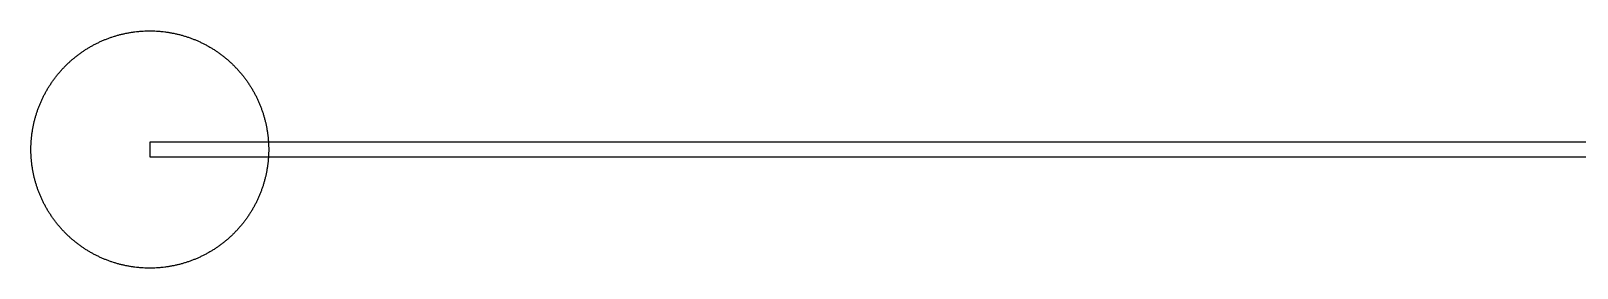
# Model space of a CAD drawing. Extents: x -44500 to 44500, y -47000 to 47000.
# Drawn here: x -38500 to -25494, y -13000 to -11000 of the extents above; entities that cross this region are included whole.
import ezdxf

# ---------------------------------------------------------------- set-up
doc = ezdxf.new("R2010")
doc.units = 0
doc.layers.add('Metal1', color=160, linetype='CONTINUOUS')

msp = doc.modelspace()

# ---------------------------------------------------------------- linework, layer by layer
at = {"layer": 'Metal1'}
for points in [[(-36500.1, -12014.1), (-36500.4, -12028.2), (-36500.9, -12042.3), (-36501.6, -12056.35), (-36502.05, -12063.4), (-36502.5, -12070.4), (-36503, -12077.4), (-36503.6, -12084.45), (-36504.2, -12091.45), (-36504.9, -12098.5), (-36505.6, -12105.5), (-36506.35, -12112.5), (-36508.05, -12126.5), (-36508.95, -12133.45), (-36509.95, -12140.45), (-36510.95, -12147.4), (-36512, -12154.35), (-36513.1, -12161.3), (-36514.3, -12168.3), (-36515.5, -12175.2), (-36516.75, -12182.15), (-36518.05, -12189.05), (-36519.4, -12196), (-36520.8, -12202.85), (-36522.25, -12209.75), (-36523.75, -12216.6), (-36525.3, -12223.5), (-36526.9, -12230.35), (-36528.55, -12237.2), (-36530.25, -12244.05), (-36532, -12250.9), (-36533.8, -12257.7), (-36535.65, -12264.5), (-36537.5, -12271.25), (-36539.45, -12278.05), (-36541.45, -12284.85), (-36543.45, -12291.55), (-36545.55, -12298.3), (-36547.65, -12305), (-36552.05, -12318.4), (-36554.35, -12325.1), (-36556.65, -12331.75), (-36559, -12338.35), (-36561.4, -12345), (-36563.85, -12351.6), (-36566.35, -12358.15), (-36568.9, -12364.75), (-36571.5, -12371.3), (-36574.1, -12377.75), (-36576.8, -12384.3), (-36579.55, -12390.85), (-36582.3, -12397.25), (-36585.15, -12403.75), (-36588, -12410.15), (-36590.9, -12416.55), (-36593.85, -12422.95), (-36596.85, -12429.3), (-36599.9, -12435.65), (-36603, -12442), (-36606.15, -12448.35), (-36609.35, -12454.65), (-36612.55, -12460.9), (-36615.8, -12467.1), (-36619.1, -12473.3), (-36622.5, -12479.55), (-36625.85, -12485.65), (-36629.3, -12491.8), (-36632.8, -12497.95), (-36636.35, -12504.05), (-36639.9, -12510.1), (-36643.55, -12516.2), (-36647.15, -12522.15), (-36650.85, -12528.15), (-36654.65, -12534.2), (-36658.4, -12540.1), (-36662.25, -12546.05), (-36666.1, -12551.9), (-36670, -12557.75), (-36673.95, -12563.55), (-36677.95, -12569.4), (-36682, -12575.2), (-36686.05, -12580.9), (-36690.15, -12586.6), (-36694.3, -12592.3), (-36698.5, -12597.95), (-36702.75, -12603.6), (-36707, -12609.2), (-36711.3, -12614.75), (-36715.65, -12620.3), (-36720.05, -12625.8), (-36724.5, -12631.3), (-36728.95, -12636.75), (-36733.45, -12642.15), (-36738, -12647.55), (-36742.6, -12652.95), (-36747.2, -12658.2), (-36751.85, -12663.5), (-36756.55, -12668.75), (-36761.3, -12674), (-36766.05, -12679.2), (-36770.8, -12684.3), (-36775.7, -12689.45), (-36780.55, -12694.5), (-36785.45, -12699.55), (-36790.4, -12704.6), (-36795.4, -12709.6), (-36800.45, -12714.55), (-36805.5, -12719.45), (-36810.55, -12724.3), (-36815.7, -12729.2), (-36820.8, -12733.95), (-36826, -12738.7), (-36831.25, -12743.45), (-36836.5, -12748.15), (-36841.8, -12752.8), (-36847.05, -12757.4), (-36852.45, -12762), (-36857.85, -12766.55), (-36863.25, -12771.05), (-36868.7, -12775.5), (-36874.2, -12779.95), (-36879.7, -12784.35), (-36885.25, -12788.7), (-36890.8, -12793), (-36896.4, -12797.25), (-36902.05, -12801.5), (-36907.7, -12805.7), (-36913.4, -12809.85), (-36919.1, -12813.95), (-36924.8, -12818), (-36930.6, -12822.05), (-36936.45, -12826.05), (-36942.25, -12830), (-36948.1, -12833.9), (-36953.95, -12837.75), (-36959.9, -12841.6), (-36965.8, -12845.35), (-36971.85, -12849.15), (-36977.85, -12852.85), (-36983.8, -12856.45), (-36989.9, -12860.1), (-36995.95, -12863.65), (-37002.05, -12867.2), (-37008.2, -12870.7), (-37014.35, -12874.15), (-37020.45, -12877.5), (-37026.7, -12880.9), (-37032.9, -12884.2), (-37039.1, -12887.45), (-37045.35, -12890.65), (-37051.65, -12893.85), (-37058, -12897), (-37064.35, -12900.1), (-37070.7, -12903.15), (-37077.05, -12906.15), (-37083.45, -12909.1), (-37089.85, -12912), (-37096.25, -12914.85), (-37102.75, -12917.7), (-37109.15, -12920.45), (-37115.7, -12923.2), (-37122.25, -12925.9), (-37128.7, -12928.5), (-37135.25, -12931.1), (-37141.85, -12933.65), (-37148.4, -12936.15), (-37155, -12938.6), (-37161.65, -12941), (-37168.25, -12943.35), (-37174.9, -12945.65), (-37181.6, -12947.95), (-37195, -12952.35), (-37201.7, -12954.45), (-37208.45, -12956.55), (-37215.15, -12958.55), (-37221.95, -12960.55), (-37228.75, -12962.5), (-37235.5, -12964.35), (-37242.3, -12966.2), (-37249.1, -12968), (-37255.95, -12969.75), (-37262.8, -12971.45), (-37269.65, -12973.1), (-37276.5, -12974.7), (-37283.4, -12976.25), (-37290.25, -12977.75), (-37297.15, -12979.2), (-37304, -12980.6), (-37310.95, -12981.95), (-37317.85, -12983.25), (-37324.8, -12984.5), (-37331.7, -12985.7), (-37338.7, -12986.9), (-37345.65, -12988), (-37352.6, -12989.05), (-37359.55, -12990.05), (-37366.55, -12991.05), (-37373.5, -12991.95), (-37387.5, -12993.65), (-37394.5, -12994.4), (-37401.5, -12995.1), (-37408.55, -12995.8), (-37415.55, -12996.4), (-37422.6, -12997), (-37429.6, -12997.5), (-37436.6, -12997.95), (-37443.65, -12998.4), (-37457.7, -12999.1), (-37471.8, -12999.6), (-37485.9, -12999.9), (-37500, -13000), (-37514.1, -12999.9), (-37528.2, -12999.6), (-37542.3, -12999.1), (-37556.35, -12998.4), (-37563.4, -12997.95), (-37570.4, -12997.5), (-37577.4, -12997), (-37584.45, -12996.4), (-37591.45, -12995.8), (-37598.5, -12995.1), (-37605.5, -12994.4), (-37612.5, -12993.65), (-37626.5, -12991.95), (-37633.45, -12991.05), (-37640.45, -12990.05), (-37647.4, -12989.05), (-37654.35, -12988), (-37661.3, -12986.9), (-37668.3, -12985.7), (-37675.2, -12984.5), (-37682.15, -12983.25), (-37689.05, -12981.95), (-37696, -12980.6), (-37702.85, -12979.2), (-37709.75, -12977.75), (-37716.6, -12976.25), (-37723.5, -12974.7), (-37730.35, -12973.1), (-37737.2, -12971.45), (-37744.05, -12969.75), (-37750.9, -12968), (-37757.7, -12966.2), (-37764.5, -12964.35), (-37771.25, -12962.5), (-37778.05, -12960.55), (-37784.85, -12958.55), (-37791.55, -12956.55), (-37798.3, -12954.45), (-37805, -12952.35), (-37818.4, -12947.95), (-37825.1, -12945.65), (-37831.75, -12943.35), (-37838.35, -12941), (-37845, -12938.6), (-37851.6, -12936.15), (-37858.15, -12933.65), (-37864.75, -12931.1), (-37871.3, -12928.5), (-37877.75, -12925.9), (-37884.3, -12923.2), (-37890.85, -12920.45), (-37897.25, -12917.7), (-37903.75, -12914.85), (-37910.15, -12912), (-37916.55, -12909.1), (-37922.95, -12906.15), (-37929.3, -12903.15), (-37935.65, -12900.1), (-37942, -12897), (-37948.35, -12893.85), (-37954.65, -12890.65), (-37960.9, -12887.45), (-37967.1, -12884.2), (-37973.3, -12880.9), (-37979.55, -12877.5), (-37985.65, -12874.15), (-37991.8, -12870.7), (-37997.95, -12867.2), (-38004.05, -12863.65), (-38010.1, -12860.1), (-38016.2, -12856.45), (-38022.15, -12852.85), (-38028.15, -12849.15), (-38034.2, -12845.35), (-38040.1, -12841.6), (-38046.05, -12837.75), (-38051.9, -12833.9), (-38057.75, -12830), (-38063.55, -12826.05), (-38069.4, -12822.05), (-38075.2, -12818), (-38080.9, -12813.95), (-38086.6, -12809.85), (-38092.3, -12805.7), (-38097.95, -12801.5), (-38103.6, -12797.25), (-38109.2, -12793), (-38114.75, -12788.7), (-38120.3, -12784.35), (-38125.8, -12779.95), (-38131.3, -12775.5), (-38136.75, -12771.05), (-38142.15, -12766.55), (-38147.55, -12762), (-38152.95, -12757.4), (-38158.2, -12752.8), (-38163.5, -12748.15), (-38168.75, -12743.45), (-38174, -12738.7), (-38179.2, -12733.95), (-38184.3, -12729.2), (-38189.45, -12724.3), (-38194.5, -12719.45), (-38199.55, -12714.55), (-38204.6, -12709.6), (-38209.6, -12704.6), (-38214.55, -12699.55), (-38219.45, -12694.5), (-38224.3, -12689.45), (-38229.2, -12684.3), (-38233.95, -12679.2), (-38238.7, -12674), (-38243.45, -12668.75), (-38248.15, -12663.5), (-38252.8, -12658.2), (-38257.4, -12652.95), (-38262, -12647.55), (-38266.55, -12642.15), (-38271.05, -12636.75), (-38275.5, -12631.3), (-38279.95, -12625.8), (-38284.35, -12620.3), (-38288.7, -12614.75), (-38293, -12609.2), (-38297.25, -12603.6), (-38301.5, -12597.95), (-38305.7, -12592.3), (-38309.85, -12586.6), (-38313.95, -12580.9), (-38318, -12575.2), (-38322.05, -12569.4), (-38326.05, -12563.55), (-38330, -12557.75), (-38333.9, -12551.9), (-38337.75, -12546.05), (-38341.6, -12540.1), (-38345.35, -12534.2), (-38349.15, -12528.15), (-38352.85, -12522.15), (-38356.45, -12516.2), (-38360.1, -12510.1), (-38363.65, -12504.05), (-38367.2, -12497.95), (-38370.7, -12491.8), (-38374.15, -12485.65), (-38377.5, -12479.55), (-38380.9, -12473.3), (-38384.2, -12467.1), (-38387.45, -12460.9), (-38390.65, -12454.65), (-38393.85, -12448.35), (-38397, -12442), (-38400.1, -12435.65), (-38403.15, -12429.3), (-38406.15, -12422.95), (-38409.1, -12416.55), (-38412, -12410.15), (-38414.85, -12403.75), (-38417.7, -12397.25), (-38420.45, -12390.85), (-38423.2, -12384.3), (-38425.9, -12377.75), (-38428.5, -12371.3), (-38431.1, -12364.75), (-38433.65, -12358.15), (-38436.15, -12351.6), (-38438.6, -12345), (-38441, -12338.35), (-38443.35, -12331.75), (-38445.65, -12325.1), (-38447.95, -12318.4), (-38452.35, -12305), (-38454.45, -12298.3), (-38456.55, -12291.55), (-38458.55, -12284.85), (-38460.55, -12278.05), (-38462.5, -12271.25), (-38464.35, -12264.5), (-38466.2, -12257.7), (-38468, -12250.9), (-38469.75, -12244.05), (-38471.45, -12237.2), (-38473.1, -12230.35), (-38474.7, -12223.5), (-38476.25, -12216.6), (-38477.75, -12209.75), (-38479.2, -12202.85), (-38480.6, -12196), (-38481.95, -12189.05), (-38483.25, -12182.15), (-38484.5, -12175.2), (-38485.7, -12168.3), (-38486.9, -12161.3), (-38488, -12154.35), (-38489.05, -12147.4), (-38490.05, -12140.45), (-38491.05, -12133.45), (-38491.95, -12126.5), (-38493.65, -12112.5), (-38494.4, -12105.5), (-38495.1, -12098.5), (-38495.8, -12091.45), (-38496.4, -12084.45), (-38497, -12077.4), (-38497.5, -12070.4), (-38497.95, -12063.4), (-38498.4, -12056.35), (-38499.1, -12042.3), (-38499.6, -12028.2), (-38499.9, -12014.1), (-38500, -12000), (-38499.9, -11985.9), (-38499.6, -11971.8), (-38499.1, -11957.7), (-38498.4, -11943.65), (-38497.95, -11936.6), (-38497.5, -11929.6), (-38497, -11922.6), (-38496.4, -11915.55), (-38495.8, -11908.55), (-38495.1, -11901.5), (-38494.4, -11894.5), (-38493.65, -11887.5), (-38491.95, -11873.5), (-38491.05, -11866.55), (-38490.05, -11859.55), (-38489.05, -11852.6), (-38488, -11845.65), (-38486.9, -11838.7), (-38485.7, -11831.7), (-38484.5, -11824.8), (-38483.25, -11817.85), (-38481.95, -11810.95), (-38480.6, -11804), (-38479.2, -11797.15), (-38477.75, -11790.25), (-38476.25, -11783.4), (-38474.7, -11776.5), (-38473.1, -11769.65), (-38471.45, -11762.8), (-38469.75, -11755.95), (-38468, -11749.1), (-38466.2, -11742.3), (-38464.35, -11735.5), (-38462.5, -11728.75), (-38460.55, -11721.95), (-38458.55, -11715.15), (-38456.55, -11708.45), (-38454.45, -11701.7), (-38452.35, -11695), (-38447.95, -11681.6), (-38445.65, -11674.9), (-38443.35, -11668.25), (-38441, -11661.65), (-38438.6, -11655), (-38436.15, -11648.4), (-38433.65, -11641.85), (-38431.1, -11635.25), (-38428.5, -11628.7), (-38425.9, -11622.25), (-38423.2, -11615.7), (-38420.45, -11609.15), (-38417.7, -11602.75), (-38414.85, -11596.25), (-38412, -11589.85), (-38409.1, -11583.45), (-38406.15, -11577.05), (-38403.15, -11570.7), (-38400.1, -11564.35), (-38397, -11558), (-38393.85, -11551.65), (-38390.65, -11545.35), (-38387.45, -11539.1), (-38384.2, -11532.9), (-38380.9, -11526.7), (-38377.5, -11520.45), (-38374.15, -11514.35), (-38370.7, -11508.2), (-38367.2, -11502.05), (-38363.65, -11495.95), (-38360.1, -11489.9), (-38356.45, -11483.8), (-38352.85, -11477.85), (-38349.15, -11471.85), (-38345.35, -11465.8), (-38341.6, -11459.9), (-38337.75, -11453.95), (-38333.9, -11448.1), (-38330, -11442.25), (-38326.05, -11436.45), (-38322.05, -11430.6), (-38318, -11424.8), (-38313.95, -11419.1), (-38309.85, -11413.4), (-38305.7, -11407.7), (-38301.5, -11402.05), (-38297.25, -11396.4), (-38293, -11390.8), (-38288.7, -11385.25), (-38284.35, -11379.7), (-38279.95, -11374.2), (-38275.5, -11368.7), (-38271.05, -11363.25), (-38266.55, -11357.85), (-38262, -11352.45), (-38257.4, -11347.05), (-38252.8, -11341.8), (-38248.15, -11336.5), (-38243.45, -11331.25), (-38238.7, -11326), (-38233.95, -11320.8), (-38229.2, -11315.7), (-38224.3, -11310.55), (-38219.45, -11305.5), (-38214.55, -11300.45), (-38209.6, -11295.4), (-38204.6, -11290.4), (-38199.55, -11285.45), (-38194.5, -11280.55), (-38189.45, -11275.7), (-38184.3, -11270.8), (-38179.2, -11266.05), (-38174, -11261.3), (-38168.75, -11256.55), (-38163.5, -11251.85), (-38158.2, -11247.2), (-38152.95, -11242.6), (-38147.55, -11238), (-38142.15, -11233.45), (-38136.75, -11228.95), (-38131.3, -11224.5), (-38125.8, -11220.05), (-38120.3, -11215.65), (-38114.75, -11211.3), (-38109.2, -11207), (-38103.6, -11202.75), (-38097.95, -11198.5), (-38092.3, -11194.3), (-38086.6, -11190.15), (-38080.9, -11186.05), (-38075.2, -11182), (-38069.4, -11177.95), (-38063.55, -11173.95), (-38057.75, -11170), (-38051.9, -11166.1), (-38046.05, -11162.25), (-38040.1, -11158.4), (-38034.2, -11154.65), (-38028.15, -11150.85), (-38022.15, -11147.15), (-38016.2, -11143.55), (-38010.1, -11139.9), (-38004.05, -11136.35), (-37997.95, -11132.8), (-37991.8, -11129.3), (-37985.65, -11125.85), (-37979.55, -11122.5), (-37973.3, -11119.1), (-37967.1, -11115.8), (-37960.9, -11112.55), (-37954.65, -11109.35), (-37948.35, -11106.15), (-37942, -11103), (-37935.65, -11099.9), (-37929.3, -11096.85), (-37922.95, -11093.85), (-37916.55, -11090.9), (-37910.15, -11088), (-37903.75, -11085.15), (-37897.25, -11082.3), (-37890.85, -11079.55), (-37884.3, -11076.8), (-37877.75, -11074.1), (-37871.3, -11071.5), (-37864.75, -11068.9), (-37858.15, -11066.35), (-37851.6, -11063.85), (-37845, -11061.4), (-37838.35, -11059), (-37831.75, -11056.65), (-37825.1, -11054.35), (-37818.4, -11052.05), (-37805, -11047.65), (-37798.3, -11045.55), (-37791.55, -11043.45), (-37784.85, -11041.45), (-37778.05, -11039.45), (-37771.25, -11037.5), (-37764.5, -11035.65), (-37757.7, -11033.8), (-37750.9, -11032), (-37744.05, -11030.25), (-37737.2, -11028.55), (-37730.35, -11026.9), (-37723.5, -11025.3), (-37716.6, -11023.75), (-37709.75, -11022.25), (-37702.85, -11020.8), (-37696, -11019.4), (-37689.05, -11018.05), (-37682.15, -11016.75), (-37675.2, -11015.5), (-37668.3, -11014.3), (-37661.3, -11013.1), (-37654.35, -11012), (-37647.4, -11010.95), (-37640.45, -11009.95), (-37633.45, -11008.95), (-37626.5, -11008.05), (-37612.5, -11006.35), (-37605.5, -11005.6), (-37598.5, -11004.9), (-37591.45, -11004.2), (-37584.45, -11003.6), (-37577.4, -11003), (-37570.4, -11002.5), (-37563.4, -11002.05), (-37556.35, -11001.6), (-37542.3, -11000.9), (-37528.2, -11000.4), (-37514.1, -11000.1), (-37500, -11000), (-37485.9, -11000.1), (-37471.8, -11000.4), (-37457.7, -11000.9), (-37443.65, -11001.6), (-37436.6, -11002.05), (-37429.6, -11002.5), (-37422.6, -11003), (-37415.55, -11003.6), (-37408.55, -11004.2), (-37401.5, -11004.9), (-37394.5, -11005.6), (-37387.5, -11006.35), (-37373.5, -11008.05), (-37366.55, -11008.95), (-37359.55, -11009.95), (-37352.6, -11010.95), (-37345.65, -11012), (-37338.7, -11013.1), (-37331.7, -11014.3), (-37324.8, -11015.5), (-37317.85, -11016.75), (-37310.95, -11018.05), (-37304, -11019.4), (-37297.15, -11020.8), (-37290.25, -11022.25), (-37283.4, -11023.75), (-37276.5, -11025.3), (-37269.65, -11026.9), (-37262.8, -11028.55), (-37255.95, -11030.25), (-37249.1, -11032), (-37242.3, -11033.8), (-37235.5, -11035.65), (-37228.75, -11037.5), (-37221.95, -11039.45), (-37215.15, -11041.45), (-37208.45, -11043.45), (-37201.7, -11045.55), (-37195, -11047.65), (-37181.6, -11052.05), (-37174.9, -11054.35), (-37168.25, -11056.65), (-37161.65, -11059), (-37155, -11061.4), (-37148.4, -11063.85), (-37141.85, -11066.35), (-37135.25, -11068.9), (-37128.7, -11071.5), (-37122.25, -11074.1), (-37115.7, -11076.8), (-37109.15, -11079.55), (-37102.75, -11082.3), (-37096.25, -11085.15), (-37089.85, -11088), (-37083.45, -11090.9), (-37077.05, -11093.85), (-37070.7, -11096.85), (-37064.35, -11099.9), (-37058, -11103), (-37051.65, -11106.15), (-37045.35, -11109.35), (-37039.1, -11112.55), (-37032.9, -11115.8), (-37026.7, -11119.1), (-37020.45, -11122.5), (-37014.35, -11125.85), (-37008.2, -11129.3), (-37002.05, -11132.8), (-36995.95, -11136.35), (-36989.9, -11139.9), (-36983.8, -11143.55), (-36977.85, -11147.15), (-36971.85, -11150.85), (-36965.8, -11154.65), (-36959.9, -11158.4), (-36953.95, -11162.25), (-36948.1, -11166.1), (-36942.25, -11170), (-36936.45, -11173.95), (-36930.6, -11177.95), (-36924.8, -11182), (-36919.1, -11186.05), (-36913.4, -11190.15), (-36907.7, -11194.3), (-36902.05, -11198.5), (-36896.4, -11202.75), (-36890.8, -11207), (-36885.25, -11211.3), (-36879.7, -11215.65), (-36874.2, -11220.05), (-36868.7, -11224.5), (-36863.25, -11228.95), (-36857.85, -11233.45), (-36852.45, -11238), (-36847.05, -11242.6), (-36841.8, -11247.2), (-36836.5, -11251.85), (-36831.25, -11256.55), (-36826, -11261.3), (-36820.8, -11266.05), (-36815.7, -11270.8), (-36810.55, -11275.7), (-36805.5, -11280.55), (-36800.45, -11285.45), (-36795.4, -11290.4), (-36790.4, -11295.4), (-36785.45, -11300.45), (-36780.55, -11305.5), (-36775.7, -11310.55), (-36770.8, -11315.7), (-36766.05, -11320.8), (-36761.3, -11326), (-36756.55, -11331.25), (-36751.85, -11336.5), (-36747.2, -11341.8), (-36742.6, -11347.05), (-36738, -11352.45), (-36733.45, -11357.85), (-36728.95, -11363.25), (-36724.5, -11368.7), (-36720.05, -11374.2), (-36715.65, -11379.7), (-36711.3, -11385.25), (-36707, -11390.8), (-36702.75, -11396.4), (-36698.5, -11402.05), (-36694.3, -11407.7), (-36690.15, -11413.4), (-36686.05, -11419.1), (-36682, -11424.8), (-36677.95, -11430.6), (-36673.95, -11436.45), (-36670, -11442.25), (-36666.1, -11448.1), (-36662.25, -11453.95), (-36658.4, -11459.9), (-36654.65, -11465.8), (-36650.85, -11471.85), (-36647.15, -11477.85), (-36643.55, -11483.8), (-36639.9, -11489.9), (-36636.35, -11495.95), (-36632.8, -11502.05), (-36629.3, -11508.2), (-36625.85, -11514.35), (-36622.5, -11520.45), (-36619.1, -11526.7), (-36615.8, -11532.9), (-36612.55, -11539.1), (-36609.35, -11545.35), (-36606.15, -11551.65), (-36603, -11558), (-36599.9, -11564.35), (-36596.85, -11570.7), (-36593.85, -11577.05), (-36590.9, -11583.45), (-36588, -11589.85), (-36585.15, -11596.25), (-36582.3, -11602.75), (-36579.55, -11609.15), (-36576.8, -11615.7), (-36574.1, -11622.25), (-36571.5, -11628.7), (-36568.9, -11635.25), (-36566.35, -11641.85), (-36563.85, -11648.4), (-36561.4, -11655), (-36559, -11661.65), (-36556.65, -11668.25), (-36554.35, -11674.9), (-36552.05, -11681.6), (-36547.65, -11695), (-36545.55, -11701.7), (-36543.45, -11708.45), (-36541.45, -11715.15), (-36539.45, -11721.95), (-36537.5, -11728.75), (-36535.65, -11735.5), (-36533.8, -11742.3), (-36532, -11749.1), (-36530.25, -11755.95), (-36528.55, -11762.8), (-36526.9, -11769.65), (-36525.3, -11776.5), (-36523.75, -11783.4), (-36522.25, -11790.25), (-36520.8, -11797.15), (-36519.4, -11804), (-36518.05, -11810.95), (-36516.75, -11817.85), (-36515.5, -11824.8), (-36514.3, -11831.7), (-36513.1, -11838.7), (-36512, -11845.65), (-36510.95, -11852.6), (-36509.95, -11859.55), (-36508.95, -11866.55), (-36508.05, -11873.5), (-36506.35, -11887.5), (-36505.6, -11894.5), (-36504.9, -11901.5), (-36504.2, -11908.55), (-36503.6, -11915.55), (-36503, -11922.6), (-36502.5, -11929.6), (-36502.05, -11936.6), (-36501.6, -11943.65), (-36500.9, -11957.7), (-36500.4, -11971.8), (-36500.1, -11985.9), (-36500, -12000)], [(-14130, -11937.5), (-37500, -11937.5), (-37500, -12062.5), (-14130, -12062.5)]]:
    msp.add_lwpolyline(points, close=True, dxfattribs=at)

doc.saveas('drawing.dxf')
